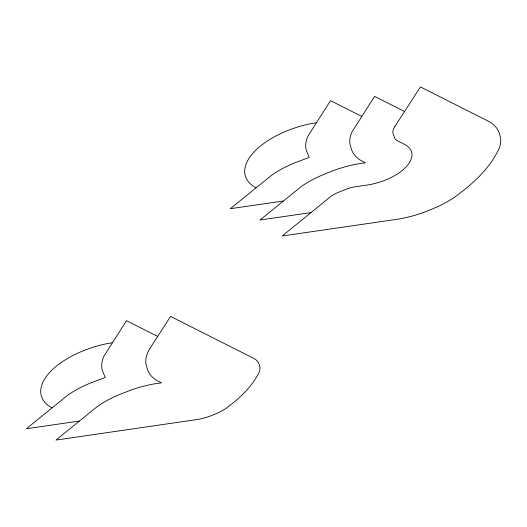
<?xml version="1.0" encoding="UTF-8"?>
<svg xmlns="http://www.w3.org/2000/svg" width="527" height="527" viewBox="0 0 527 527"><rect width="100%" height="100%" fill="white"/><g stroke="black" fill="none" stroke-linecap="round" stroke-linejoin="round"><path stroke-width="0.79" d="M316.266 122.712L311.075 123.614A66.488 32.437 -16.1 0 0 252.598 153.607A66.488 32.437 -16.1 0 0 255.931 187.783M112.271 342.754L107.08 343.657A66.488 32.437 -16.1 0 0 48.603 373.65A66.488 32.437 -16.1 0 0 51.936 407.819M283.21 201.018L230.345 208.705L271.662 175.208A68.879 33.603 -16.1 0 1 295.41 162.606L309.197 157.435L306.464 150.682A68.879 33.603 -16.1 0 1 308.038 135.966L330.508 100.664L361.674 116.381M310.805 212.631L259.969 220.029L301.286 186.525A68.879 33.603 -16.1 0 1 325.034 173.93L330.93 171.585A68.879 33.603 -16.1 0 1 358.492 163.818L365.422 162.81L361.338 160.748A68.879 33.603 -16.1 0 1 351.496 149.398L350.547 146.407A68.879 33.603 -16.1 0 1 352.122 131.684L374.592 96.388L404.558 111.5M79.215 421.06L26.35 428.747L67.667 395.25A68.879 33.603 -16.1 0 1 91.415 382.648L105.209 377.477L102.469 370.725A68.879 33.603 -16.1 0 1 104.043 356.008L126.513 320.706L157.678 336.424M150.32 347.813L148.133 351.726A68.879 33.603 -16.1 0 0 146.552 366.449L147.501 369.44A68.879 33.603 -16.1 0 0 157.342 380.784L161.433 382.846L154.497 383.854A68.879 33.603 -16.1 0 0 126.935 391.627L121.039 393.965A68.879 33.603 -16.1 0 0 97.291 406.567L55.974 440.071L197.757 419.446A34.439 16.805 -16.1 0 0 211.544 415.559L214.489 414.387A34.439 16.805 -16.1 0 0 226.366 408.089L228.784 406.258A127.514 62.212 -16.1 0 0 257.69 375.072L258.79 373.116A34.439 16.805 -16.1 0 0 259.574 365.751L259.113 364.322A34.439 16.805 -16.1 0 0 254.179 358.584L170.596 316.431L150.32 347.813M394.822 126.579L393.689 128.601A24.479 11.943 -16.1 0 0 392.878 132.6L394.585 137.975A24.479 11.943 -16.1 0 0 397.575 140.854L404.44 144.319A41.231 20.118 -16.1 0 1 406.271 166.71A41.231 20.118 -16.1 0 1 366.601 185.135L354.954 186.828A24.479 11.943 -16.1 0 0 347.543 188.712L336.964 192.915A24.479 11.943 -16.1 0 0 330.824 196.413L282.241 235.991L398.735 219.048A72.337 35.289 -16.1 0 0 427.68 210.886L437.43 206.801A72.337 35.289 -16.1 0 0 455.572 196.479L459.985 193.139A158.93 77.535 -16.1 0 0 496.256 154.009L498.259 150.439A72.337 35.289 -16.1 0 0 500.65 138.608L499.438 133.483A72.337 35.289 -16.1 0 0 489.102 121.566L420.434 86.929L394.822 126.579"/></g></svg>
